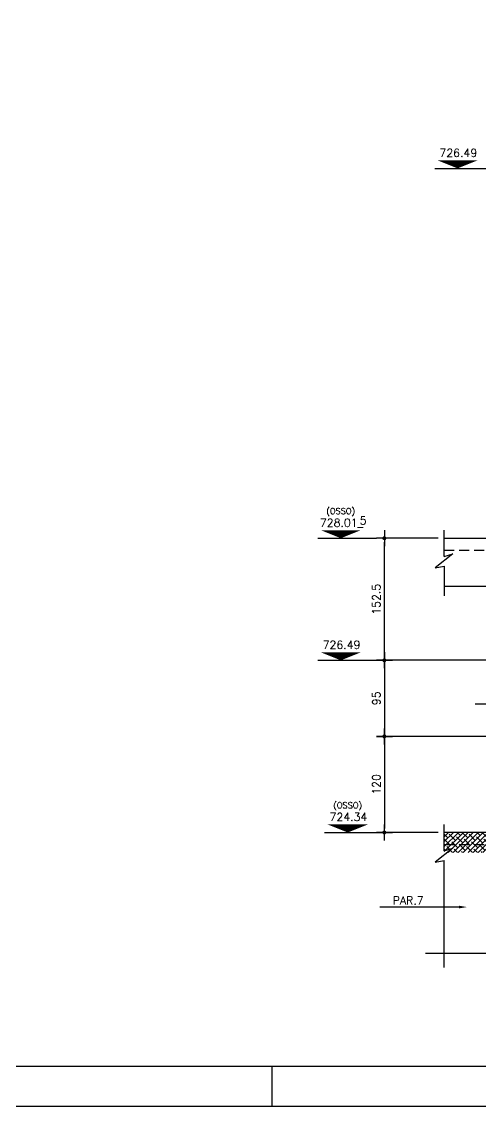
# Model space of a CAD drawing. Header units: inches. Extents: x 0 to 5940, y 0 to 4205.
# Drawn here: x 1927 to 2500, y 0 to 1355 of the extents above; entities that cross this region are included whole.
import ezdxf
from ezdxf.enums import TextEntityAlignment as Align

# ---------------------------------------------------------------- set-up
doc = ezdxf.new("R2010")
doc.units = ezdxf.units.IN
doc.header["$LTSCALE"] = 50
doc.header["$MEASUREMENT"] = 0
doc.linetypes.add('HIDDEN', pattern=[0.375, 0.25, -0.125])
for name, color, linetype in [('CORTES', 2, 'Continuous'), ('COTA', 6, 'Continuous'), ('FOLHA', 7, 'Continuous'), ('NIVEL', 3, 'Continuous'), ('TEXTO', 3, 'Continuous')]:
    doc.layers.add(name, color=color, linetype=linetype)
doc.styles.add('ROMANS', font='romans.shx')
doc.dimstyles.new('COTA_50', dxfattribs={"dimscale": 5, "dimtxt": 2, "dimasz": 1, "dimexe": 2, "dimexo": 1.5, "dimgap": 1, "dimtad": 1, "dimzin": 12, "dimdsep": 46, "dimtxsty": 'ROMANS', "dimblk1": 'COTA', "dimblk2": 'COTA', "dimsah": 1, "dimcen": -4, "dimdle": 1.5, "dimclrd": 6, "dimclre": 6, "dimclrt": 3, "dimadec": 0, "dimazin": 0, "dimtfac": 1, "dimtofl": 0, "dimtmove": 0, "dimatfit": 3, "dimldrblk": 'COTA', "dimfxl": 1, "dimtolj": 1, "dimtzin": 12, "dimarcsym": 0})

# ---------------------------------------------------------------- blocks, each defined once
blk = doc.blocks.new('COTA')
at = {"layer": 'COTA'}
for p, q in [((2, 0), (-2, 0)), ((0, -2), (0, 2))]:
    blk.add_line(p, q, dxfattribs=at)
at = {"layer": 'COTA', "const_width": 0.5}
blk.add_lwpolyline([(-0.25, 0, 1), (0.25, 0, 1)], format="xyb", close=True, dxfattribs=at)
blk = doc.blocks.new('*D114')
at = {"layer": 'COTA', "color": 6, "lineweight": -2}
for p, q in [((2447.2, 709.5), (2369.9, 709.5)), ((2379.9, 562), (2379.9, 704.5)), ((2392.9, 557), (2369.9, 557))]:
    blk.add_line(p, q, dxfattribs=at)
at = {"layer": 'Defpoints', "color": 0}
for p in [(2379.9, 709.5), (2454.7, 709.5), (2400.4, 557)]:
    blk.add_point(p, dxfattribs=at)
at = {"layer": 'COTA', "color": 6, "lineweight": -2, "xscale": 5, "yscale": 5, "zscale": 5}
for p, rotation in [((2379.9, 709.5), 90), ((2379.9, 557), 270)]:
    blk.add_blockref('COTA', p, dxfattribs=dict(at, rotation=rotation))
at = {"layer": 'COTA', "color": 3, "insert": (2369.9, 633.2), "char_height": 10, "attachment_point": 5, "rotation": 90, "style": 'ROMANS'}
blk.add_mtext('\\A1;152.5', dxfattribs=at)
blk = doc.blocks.new('*D259')
at = {"layer": 'COTA', "color": 6, "lineweight": -2}
for p, q in [((2588.3, 557), (2369.9, 557)), ((2379.9, 552), (2379.9, 467)), ((2588.3, 462), (2369.9, 462))]:
    blk.add_line(p, q, dxfattribs=at)
at = {"layer": 'Defpoints', "color": 0}
for p in [(2595.8, 557), (2379.9, 462), (2595.8, 462)]:
    blk.add_point(p, dxfattribs=at)
at = {"layer": 'COTA', "color": 6, "lineweight": -2, "xscale": 5, "yscale": 5, "zscale": 5}
for p, rotation in [((2379.9, 557), 90), ((2379.9, 462), 270)]:
    blk.add_blockref('COTA', p, dxfattribs=dict(at, rotation=rotation))
at = {"layer": 'COTA', "color": 3, "insert": (2369.9, 509.5), "char_height": 10, "attachment_point": 5, "rotation": 90, "style": 'ROMANS'}
blk.add_mtext('\\A1;95', dxfattribs=at)
blk = doc.blocks.new('*D260')
at = {"layer": 'COTA', "color": 6, "lineweight": -2, "transparency": 16777216}
for p, q in [((2580.8, 462), (2369.9, 462)), ((2379.9, 457), (2379.9, 347)), ((2447.2, 342), (2369.9, 342))]:
    blk.add_line(p, q, dxfattribs=at)
at = {"layer": 'Defpoints', "color": 0, "transparency": 16777216}
for p in [(2588.3, 462), (2379.9, 342), (2454.7, 342)]:
    blk.add_point(p, dxfattribs=at)
at = {"layer": 'COTA', "color": 6, "lineweight": -2, "transparency": 16777216, "xscale": 5, "yscale": 5, "zscale": 5}
for p, rotation in [((2379.9, 462), 90), ((2379.9, 342), 270)]:
    blk.add_blockref('COTA', p, dxfattribs=dict(at, rotation=rotation))
at = {"layer": 'COTA', "color": 3, "transparency": 16777216, "insert": (2369.9, 402), "char_height": 10, "attachment_point": 5, "rotation": 90, "style": 'ROMANS'}
blk.add_mtext('\\A1;120', dxfattribs=at)

msp = doc.modelspace()

# ---------------------------------------------------------------- hatches: boundary and pattern name
at = {"layer": 'CORTES'}
h = msp.add_hatch(dxfattribs=at)
h.set_pattern_fill('ANSI38', color=253, scale=35)
h.set_pattern_definition([(45, (-5642.808, 12366.112), (-3.0935922, 3.0935922), []), (135, (-5642.808, 12366.112), (-9.2807765, 3.0935922), [10.9375, -6.5625])])
h.paths.add_polyline_path([(2595.768, 341.998), (2454.705, 341.998), (2454.705, 316.998), (2595.768, 316.998)])

# ---------------------------------------------------------------- linework, layer by layer
at = {"layer": 'CORTES', "color": 8}
for p, q in [((2454.705, 686.644), (2454.705, 719.498)), ((2465.58, 689.794), (2443.182, 672.502)), ((2454.705, 686.644), (2465.58, 689.794)), ((2443.182, 672.502), (2454.705, 674.459)), ((2454.705, 674.459), (2454.705, 637.468)), ((2454.705, 319.144), (2454.705, 351.998)), ((2465.58, 322.294), (2443.182, 305.002)), ((2454.705, 319.144), (2465.58, 322.294)), ((2443.182, 305.002), (2454.705, 306.959)), ((2454.705, 173.426), (2454.705, 306.959)), ((2431.281, 191.335), (2745.329, 191.335))]:
    msp.add_line(p, q, dxfattribs=at)
at = {"layer": 'CORTES'}
for p, q in [((2454.705, 709.498), (2595.768, 709.498)), ((2454.705, 649.498), (2595.768, 649.498)), ((2595.768, 341.998), (2454.705, 341.998))]:
    msp.add_line(p, q, dxfattribs=at)
at = {"layer": 'CORTES', "color": 8, "linetype": 'HIDDEN'}
for p, q in [((2454.705, 694.498), (2595.768, 694.498)), ((2454.705, 326.998), (2704.268, 326.998))]:
    msp.add_line(p, q, dxfattribs=at)
at = {"layer": 'COTA'}
for p, q in [((2442.726, 1171.397), (2515.726, 1171.397)), ((2296.931, 709.498), (2369.931, 709.498)), ((2296.931, 556.998), (2369.931, 556.998)), ((2305.038, 341.998), (2369.931, 341.998))]:
    msp.add_line(p, q, dxfattribs=at)
at = {"layer": 'FOLHA', "color": 1}
msp.add_line((125, 50), (5895, 50), dxfattribs=at)
at = {"layer": 'FOLHA'}
msp.add_line((2240, 0), (2240, 50), dxfattribs=at)
msp.add_lwpolyline([(0, 4205), (0, 0), (5940, 0), (5940, 4205)], close=True, dxfattribs=at)
at = {"layer": 'NIVEL', "color": 1}
for points in [[(2471.354, 1171.397, 0, 50, 0), (2471.354, 1181.397, 50, 50, 0)], [(2325.559, 709.498, 0, 50, 0), (2325.559, 719.498, 50, 50, 0)], [(2325.559, 556.998, 0, 50, 0), (2325.559, 566.998, 50, 50, 0)], [(2334.207, 341.998, 0, 50, 0), (2334.207, 351.998, 50, 50, 0)]]:
    msp.add_lwpolyline(points, format="xyseb", dxfattribs=at)
at = {"layer": 'TEXTO', "color": 8}
for p, q in [((2592.164, 502.178), (2493.318, 502.178)), ((2473.162, 248.828), (2374.474, 248.828))]:
    msp.add_line(p, q, dxfattribs=at)
msp.add_solid([(2473.162, 247.161), (2473.162, 250.494), (2483.162, 248.828)], dxfattribs=at)

# ---------------------------------------------------------------- texts
at = {"layer": 'NIVEL', "color": 3, "style": 'ROMANS'}
for s, p in [('726.49', (2472.242, 1185.75)), ('728.01_', (2326.447, 723.851)), ('5', (2353.483, 726.694)), ('726.49', (2326.447, 571.351)), ('724.34', (2335.095, 356.351))]:
    msp.add_text(s, height=10, dxfattribs=at).set_placement(p, align=Align.CENTER)
at = {"layer": 'NIVEL', "color": 4, "style": 'ROMANS'}
for p in [(2325.455, 739.655), (2334.103, 372.155)]:
    msp.add_text('(OSSO)', height=7.5, dxfattribs=at).set_placement(p, align=Align.CENTER)
at = {"layer": 'TEXTO', "style": 'ROMANS'}
msp.add_text('PAR.7', height=10, dxfattribs=at).set_placement((2390.346, 252.155))

# ---------------------------------------------------------------- dimensions: what is measured, and where the dimension line sits
at = {"layer": 'COTA'}
for base, p1, p2, picture, middle in [((2379.931, 709.498), (2400.357, 556.998), (2454.705, 709.498), '*D114', (2369.931, 633.248)), ((2379.931, 461.998), (2595.768, 556.998), (2595.768, 461.998), '*D259', (2369.931, 509.498)), ((2379.931, 341.998), (2588.268, 461.998), (2454.705, 341.998), '*D260', (2369.931, 401.998))]:
    dim = msp.add_linear_dim(base=base, p1=p1, p2=p2, angle=90, dimstyle='COTA_50', dxfattribs=at)
    dim.commit()
    dim.dimension.update_dxf_attribs({"geometry": picture, "text_midpoint": middle})

doc.saveas('drawing.dxf')
